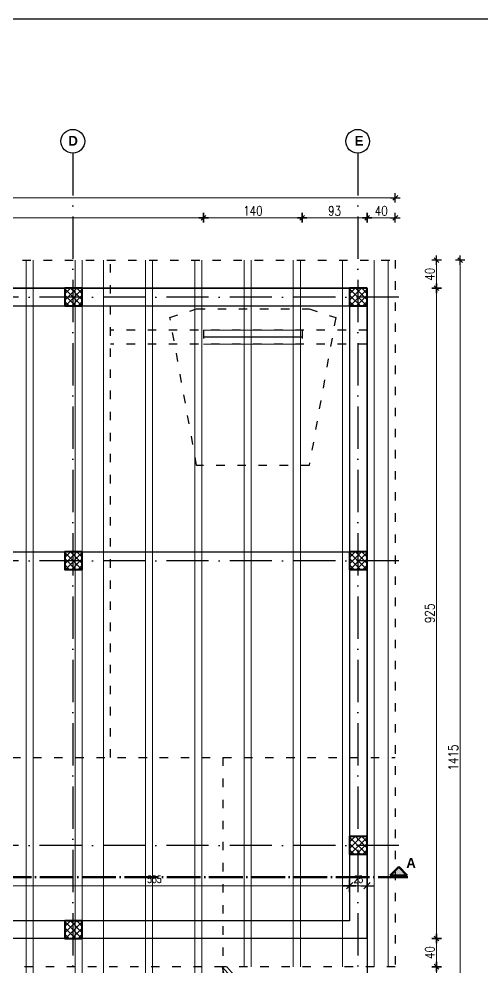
# Model space of a CAD drawing. Header units: metres. Extents: x 2674 to 33045, y -10854 to 2806.
# Drawn here: x 22612 to 23271, y 910 to 2259 of the extents above; entities that cross this region are included whole.
import ezdxf

# ---------------------------------------------------------------- set-up
doc = ezdxf.new("R2010")
doc.units = ezdxf.units.M
for name, pattern in [('ACAD_ISO03W100', [30, 12, -18]), ('ACAD_ISO04W100', [30, 24, -3, 0, -3]), ('ACAD_ISO10W100', [18, 12, -3, 0, -3])]:
    doc.linetypes.add(name, pattern=pattern)
doc.layers.add('2d hamdia', color=7, linetype='Continuous')
doc.styles.add('_DIM Romans 0.8', font='romans.shx', dxfattribs={"width": 0.8})
doc.styles.get("Standard").update_dxf_attribs({"font": 'arial.ttf'})
doc.dimstyles.new('50 jasht', dxfattribs={"dimscale": 15, "dimtxt": 0.9, "dimasz": 0.3, "dimexe": 1.25, "dimexo": 0.625, "dimgap": 0.2, "dimtad": 1, "dimdec": 0, "dimzin": 12, "dimdsep": 46, "dimtxsty": '_DIM Romans 0.8', "dimblk": '- Kosa Crta za DIM (Mala)', "dimcen": 1, "dimse1": 1, "dimse2": 1, "dimclrd": 256, "dimclrt": 256, "dimazin": 3, "dimtfac": 1, "dimtdec": 0, "dimtix": 1, "dimtmove": 0, "dimatfit": 3, "dimfxl": 1, "dimlwd": 0, "dimarcsym": 0})
doc.dimstyles.new('50 mrena', dxfattribs={"dimscale": 10, "dimtxt": 1, "dimasz": 0.6, "dimexe": 1.25, "dimexo": 0.625, "dimgap": 0.4, "dimtad": 1, "dimdec": 0, "dimzin": 12, "dimdsep": 46, "dimtxsty": '_DIM Romans 0.8', "dimblk": '- Kosa Crta za DIM (Mala)', "dimcen": 2.5, "dimse1": 1, "dimse2": 1, "dimclrd": 256, "dimclrt": 256, "dimadec": 0, "dimazin": 3, "dimtfac": 1, "dimtdec": 0, "dimtix": 1, "dimtmove": 0, "dimatfit": 3, "dimfxl": 1, "dimlwd": 15, "dimarcsym": 0})

# ---------------------------------------------------------------- blocks, each defined once
blk = doc.blocks.new('- Kosa Crta za DIM (Mala)')
for points in [[(-1.5, 0), (1.5, 0)], [(-0.75, -0.75), (0.75, 0.75)], [(0, -1.5), (0, 1.5)]]:
    blk.add_lwpolyline(points)
blk = doc.blocks.new('*D1022')
at = {"lineweight": 0, "transparency": 16777216}
blk.add_line((22276.9, 1976.1), (22870.4, 1976.1), dxfattribs=at)
at = {"layer": 'Defpoints', "color": 0, "lineweight": 0, "transparency": 16777216}
for p in [(22874.9, 1976.1), (22272.4, 1816.3), (22874.9, 1816.3)]:
    blk.add_point(p, dxfattribs=at)
at = {"lineweight": 0, "transparency": 16777216, "xscale": 4.5, "yscale": 4.5, "zscale": 4.5, "rotation": 180}
blk.add_blockref('- Kosa Crta za DIM (Mala)', (22272.4, 1976.1), dxfattribs=at)
at = {"lineweight": 0, "transparency": 16777216, "xscale": 4.5, "yscale": 4.5, "zscale": 4.5}
blk.add_blockref('- Kosa Crta za DIM (Mala)', (22874.9, 1976.1), dxfattribs=at)
at = {"lineweight": 0, "transparency": 16777216, "insert": (22573.6, 1985.8), "char_height": 13.5, "attachment_point": 5, "style": '_DIM Romans 0.8'}
blk.add_mtext('603', dxfattribs=at)
blk = doc.blocks.new('*D1023')
at = {"lineweight": 0, "transparency": 16777216}
blk.add_line((22879.4, 1976.1), (23010.4, 1976.1), dxfattribs=at)
at = {"layer": 'Defpoints', "color": 0, "lineweight": 0, "transparency": 16777216}
for p in [(23014.9, 1976.1), (22874.9, 1816.3), (23014.9, 1816.3)]:
    blk.add_point(p, dxfattribs=at)
at = {"lineweight": 0, "transparency": 16777216, "xscale": 4.5, "yscale": 4.5, "zscale": 4.5, "rotation": 180}
blk.add_blockref('- Kosa Crta za DIM (Mala)', (22874.9, 1976.1), dxfattribs=at)
at = {"lineweight": 0, "transparency": 16777216, "xscale": 4.5, "yscale": 4.5, "zscale": 4.5}
blk.add_blockref('- Kosa Crta za DIM (Mala)', (23014.9, 1976.1), dxfattribs=at)
at = {"lineweight": 0, "transparency": 16777216, "insert": (22944.9, 1985.8), "char_height": 13.5, "attachment_point": 5, "style": '_DIM Romans 0.8'}
blk.add_mtext('140', dxfattribs=at)
blk = doc.blocks.new('*D1024')
at = {"lineweight": 0, "transparency": 16777216}
blk.add_line((23019.4, 1976.1), (23102.9, 1976.1), dxfattribs=at)
at = {"layer": 'Defpoints', "color": 0, "lineweight": 0, "transparency": 16777216}
for p in [(23107.4, 1976.1), (23107.4, 1875.7), (23014.9, 1816.3)]:
    blk.add_point(p, dxfattribs=at)
at = {"lineweight": 0, "transparency": 16777216, "xscale": 4.5, "yscale": 4.5, "zscale": 4.5, "rotation": 180}
blk.add_blockref('- Kosa Crta za DIM (Mala)', (23014.9, 1976.1), dxfattribs=at)
at = {"lineweight": 0, "transparency": 16777216, "xscale": 4.5, "yscale": 4.5, "zscale": 4.5}
blk.add_blockref('- Kosa Crta za DIM (Mala)', (23107.4, 1976.1), dxfattribs=at)
at = {"lineweight": 0, "transparency": 16777216, "insert": (23061.1, 1985.8), "char_height": 13.5, "attachment_point": 5, "style": '_DIM Romans 0.8'}
blk.add_mtext('93', dxfattribs=at)
blk = doc.blocks.new('*D1025')
at = {"lineweight": 0, "transparency": 16777216}
blk.add_line((23111.9, 1976.1), (23142.9, 1976.1), dxfattribs=at)
at = {"layer": 'Defpoints', "color": 0, "lineweight": 0, "transparency": 16777216}
for p in [(23147.4, 1976.1), (23147.4, 1915.7), (23107.4, 1875.7)]:
    blk.add_point(p, dxfattribs=at)
at = {"lineweight": 0, "transparency": 16777216, "xscale": 4.5, "yscale": 4.5, "zscale": 4.5, "rotation": 180}
blk.add_blockref('- Kosa Crta za DIM (Mala)', (23107.4, 1976.1), dxfattribs=at)
at = {"lineweight": 0, "transparency": 16777216, "xscale": 4.5, "yscale": 4.5, "zscale": 4.5}
blk.add_blockref('- Kosa Crta za DIM (Mala)', (23147.4, 1976.1), dxfattribs=at)
at = {"lineweight": 0, "transparency": 16777216, "insert": (23127.4, 1985.8), "char_height": 13.5, "attachment_point": 5, "style": '_DIM Romans 0.8'}
blk.add_mtext('40', dxfattribs=at)
blk = doc.blocks.new('*D1026')
at = {"lineweight": 0, "transparency": 16777216}
blk.add_line((23142.9, 2004.5), (21934.2, 2004.5), dxfattribs=at)
at = {"layer": 'Defpoints', "color": 0, "lineweight": 0, "transparency": 16777216}
for p in [(21929.7, 2004.5), (21929.7, 1915.7), (23147.4, 1915.7)]:
    blk.add_point(p, dxfattribs=at)
at = {"lineweight": 0, "transparency": 16777216, "xscale": 4.5, "yscale": 4.5, "zscale": 4.5, "rotation": 180}
blk.add_blockref('- Kosa Crta za DIM (Mala)', (21929.7, 2004.5), dxfattribs=at)
at = {"lineweight": 0, "transparency": 16777216, "xscale": 4.5, "yscale": 4.5, "zscale": 4.5}
blk.add_blockref('- Kosa Crta za DIM (Mala)', (23147.4, 2004.5), dxfattribs=at)
at = {"lineweight": 0, "transparency": 16777216, "insert": (22538.6, 2014.3), "char_height": 13.5, "attachment_point": 5, "style": '_DIM Romans 0.8'}
blk.add_mtext('1218', dxfattribs=at)
blk = doc.blocks.new('*D1027')
at = {"lineweight": 0, "transparency": 16777216}
blk.add_line((23206.1, 1911.2), (23206.1, 1880.2), dxfattribs=at)
at = {"layer": 'Defpoints', "color": 0, "lineweight": 0, "transparency": 16777216}
for p in [(23147.4, 1915.7), (23107.4, 1875.7), (23206.1, 1875.7)]:
    blk.add_point(p, dxfattribs=at)
at = {"lineweight": 0, "transparency": 16777216, "xscale": 4.5, "yscale": 4.5, "zscale": 4.5}
for p, rotation in [((23206.1, 1915.7), 90), ((23206.1, 1875.7), 270)]:
    blk.add_blockref('- Kosa Crta za DIM (Mala)', p, dxfattribs=dict(at, rotation=rotation))
at = {"lineweight": 0, "transparency": 16777216, "insert": (23196.4, 1895.7), "char_height": 13.5, "attachment_point": 5, "rotation": 90, "style": '_DIM Romans 0.8'}
blk.add_mtext('40', dxfattribs=at)
blk = doc.blocks.new('*D1028')
at = {"lineweight": 0, "transparency": 16777216}
blk.add_line((23206.1, 1871.2), (23206.1, 955.2), dxfattribs=at)
at = {"layer": 'Defpoints', "color": 0, "lineweight": 0, "transparency": 16777216}
for p in [(23107.4, 1875.7), (23107.4, 950.7), (23206.1, 950.7)]:
    blk.add_point(p, dxfattribs=at)
at = {"lineweight": 0, "transparency": 16777216, "xscale": 4.5, "yscale": 4.5, "zscale": 4.5}
for p, rotation in [((23206.1, 1875.7), 90), ((23206.1, 950.7), 270)]:
    blk.add_blockref('- Kosa Crta za DIM (Mala)', p, dxfattribs=dict(at, rotation=rotation))
at = {"lineweight": 0, "transparency": 16777216, "insert": (23196.4, 1413.2), "char_height": 13.5, "attachment_point": 5, "rotation": 90, "style": '_DIM Romans 0.8'}
blk.add_mtext('925', dxfattribs=at)
blk = doc.blocks.new('*D1029')
at = {"lineweight": 0, "transparency": 16777216}
blk.add_line((23206.1, 946.2), (23206.1, 915.2), dxfattribs=at)
at = {"layer": 'Defpoints', "color": 0, "lineweight": 0, "transparency": 16777216}
for p in [(23107.4, 950.7), (23147.4, 910.7), (23206.1, 910.7)]:
    blk.add_point(p, dxfattribs=at)
at = {"lineweight": 0, "transparency": 16777216, "xscale": 4.5, "yscale": 4.5, "zscale": 4.5}
for p, rotation in [((23206.1, 950.7), 90), ((23206.1, 910.7), 270)]:
    blk.add_blockref('- Kosa Crta za DIM (Mala)', p, dxfattribs=dict(at, rotation=rotation))
at = {"lineweight": 0, "transparency": 16777216, "insert": (23196.4, 930.7), "char_height": 13.5, "attachment_point": 5, "rotation": 90, "style": '_DIM Romans 0.8'}
blk.add_mtext('40', dxfattribs=at)
blk = doc.blocks.new('*D1030')
at = {"lineweight": 0, "transparency": 16777216}
blk.add_line((23206.1, 906.2), (23206.1, 640.9), dxfattribs=at)
at = {"layer": 'Defpoints', "color": 0, "lineweight": 0, "transparency": 16777216}
for p in [(23147.4, 910.7), (23147.4, 636.4), (23206.1, 636.4)]:
    blk.add_point(p, dxfattribs=at)
at = {"lineweight": 0, "transparency": 16777216, "xscale": 4.5, "yscale": 4.5, "zscale": 4.5}
for p, rotation in [((23206.1, 910.7), 90), ((23206.1, 636.4), 270)]:
    blk.add_blockref('- Kosa Crta za DIM (Mala)', p, dxfattribs=dict(at, rotation=rotation))
at = {"lineweight": 0, "transparency": 16777216, "insert": (23196.4, 773.6), "char_height": 13.5, "attachment_point": 5, "rotation": 90, "style": '_DIM Romans 0.8'}
blk.add_mtext('274', dxfattribs=at)
blk = doc.blocks.new('*D1033')
at = {"lineweight": 0, "transparency": 16777216}
blk.add_line((23239.7, 1911.2), (23239.7, 505.2), dxfattribs=at)
at = {"layer": 'Defpoints', "color": 0, "lineweight": 0, "transparency": 16777216}
for p in [(23147.4, 1915.7), (22930.6, 500.7), (23239.7, 500.7)]:
    blk.add_point(p, dxfattribs=at)
at = {"lineweight": 0, "transparency": 16777216, "xscale": 4.5, "yscale": 4.5, "zscale": 4.5}
for p, rotation in [((23239.7, 1915.7), 90), ((23239.7, 500.7), 270)]:
    blk.add_blockref('- Kosa Crta za DIM (Mala)', p, dxfattribs=dict(at, rotation=rotation))
at = {"lineweight": 0, "transparency": 16777216, "insert": (23229.9, 1208.2), "char_height": 13.5, "attachment_point": 5, "rotation": 90, "style": '_DIM Romans 0.8'}
blk.add_mtext('1415', dxfattribs=at)
blk = doc.blocks.new('*D1056')
at = {"lineweight": 15, "transparency": 16777216}
blk.add_line((22533.7, 1025.8), (23076.4, 1025.8), dxfattribs=at)
at = {"layer": 'Defpoints', "color": 0, "lineweight": 0, "transparency": 16777216}
for p in [(23082.4, 1025.8), (22527.7, 975.7), (23082.4, 975.7)]:
    blk.add_point(p, dxfattribs=at)
at = {"lineweight": 15, "transparency": 16777216, "xscale": 6, "yscale": 6, "zscale": 6, "rotation": 180}
blk.add_blockref('- Kosa Crta za DIM (Mala)', (22527.7, 1025.8), dxfattribs=at)
at = {"lineweight": 15, "transparency": 16777216, "xscale": 6, "yscale": 6, "zscale": 6}
blk.add_blockref('- Kosa Crta za DIM (Mala)', (23082.4, 1025.8), dxfattribs=at)
at = {"lineweight": 0, "transparency": 16777216, "insert": (22805, 1034.8), "char_height": 10, "attachment_point": 5, "style": '_DIM Romans 0.8'}
blk.add_mtext('555', dxfattribs=at)
blk = doc.blocks.new('*D1057')
at = {"lineweight": 15, "transparency": 16777216}
blk.add_line((23088.4, 1025.8), (23101.4, 1025.8), dxfattribs=at)
at = {"layer": 'Defpoints', "color": 0, "lineweight": 0, "transparency": 16777216}
for p in [(23107.4, 1025.8), (23082.4, 975.7), (23107.4, 950.7)]:
    blk.add_point(p, dxfattribs=at)
at = {"lineweight": 15, "transparency": 16777216, "xscale": 6, "yscale": 6, "zscale": 6, "rotation": 180}
blk.add_blockref('- Kosa Crta za DIM (Mala)', (23082.4, 1025.8), dxfattribs=at)
at = {"lineweight": 15, "transparency": 16777216, "xscale": 6, "yscale": 6, "zscale": 6}
blk.add_blockref('- Kosa Crta za DIM (Mala)', (23107.4, 1025.8), dxfattribs=at)
at = {"lineweight": 0, "transparency": 16777216, "insert": (23094.9, 1034.8), "char_height": 10, "attachment_point": 5, "style": '_DIM Romans 0.8'}
blk.add_mtext('25', dxfattribs=at)

msp = doc.modelspace()

# ---------------------------------------------------------------- hatches: boundary and pattern name
at = {"lineweight": 18}
msp.add_hatch(color=15, dxfattribs=at).paths.add_polyline_path([(23140.1, 1040.6), (23164.4, 1040.6), (23152.3, 1052.7)])
at = {"layer": '2d hamdia', "lineweight": 0}
h = msp.add_hatch(dxfattribs=at)
h.set_pattern_fill('ANSI37', color=26, scale=2, style=0)
h.set_pattern_definition([(45, (11711.737, -10), (-4.490128, 4.490128), []), (135, (11711.737, -10), (-4.490128, -4.490128), [])])
h.paths.add_polyline_path([(22702.4, 1875.7), (22677.4, 1875.7), (22677.4, 1850.7), (22702.4, 1850.7)])
h = msp.add_hatch(dxfattribs=at)
h.set_pattern_fill('ANSI37', color=26, scale=2, style=0)
h.set_pattern_definition([(45, (12116.737, -10), (-4.490128, 4.490128), []), (135, (12116.737, -10), (-4.490128, -4.490128), [])])
h.paths.add_polyline_path([(23107.4, 1875.7), (23082.4, 1875.7), (23082.4, 1850.7), (23107.4, 1850.7)])
h = msp.add_hatch(dxfattribs=at)
h.set_pattern_fill('ANSI37', color=26, scale=2, style=0)
h.set_pattern_definition([(45, (11711.737, -385), (-4.490128, 4.490128), []), (135, (11711.737, -385), (-4.490128, -4.490128), [])])
h.paths.add_polyline_path([(22702.4, 1500.7), (22677.4, 1500.7), (22677.4, 1475.7), (22702.4, 1475.7)])
h = msp.add_hatch(dxfattribs=at)
h.set_pattern_fill('ANSI37', color=26, scale=2, style=0)
h.set_pattern_definition([(45, (12116.737, -385), (-4.490128, 4.490128), []), (135, (12116.737, -385), (-4.490128, -4.490128), [])])
h.paths.add_polyline_path([(23107.4, 1500.7), (23082.4, 1500.7), (23082.4, 1475.7), (23107.4, 1475.7)])
h = msp.add_hatch(dxfattribs=at)
h.set_pattern_fill('ANSI37', color=26, scale=2, style=0)
h.set_pattern_definition([(45, (12116.737, -790), (-4.490128, 4.490128), []), (135, (12116.737, -790), (-4.490128, -4.490128), [])])
h.paths.add_polyline_path([(23107.4, 1095.7), (23082.4, 1095.7), (23082.4, 1070.7), (23107.4, 1070.7)])
h = msp.add_hatch(dxfattribs=at)
h.set_pattern_fill('ANSI37', color=26, scale=2, style=0)
h.set_pattern_definition([(45, (11711.737, -910), (-4.490128, 4.490128), []), (135, (11711.737, -910), (-4.490128, -4.490128), [])])
h.paths.add_polyline_path([(22702.4, 975.7), (22677.4, 975.7), (22677.4, 950.7), (22702.4, 950.7)])

# ---------------------------------------------------------------- linework, layer by layer
at = {"color": 124, "linetype": 'ACAD_ISO10W100', "lineweight": 25, "ltscale": 5}
for p, q in [((22688.9, 2067.9), (22688.9, 597)), ((23093.9, 2067.9), (23093.9, 597)), ((23152.3, 1863.2), (21793.1, 1863.2)), ((23152.3, 1488.2), (21793.1, 1488.2)), ((23152.3, 1083.2), (21793.1, 1083.2))]:
    msp.add_line(p, q, dxfattribs=at)
at = {"color": 9, "lineweight": 0}
for p, q in [((22622.4, 1915.7), (22622.4, 1208.2)), ((22632.4, 1915.7), (22632.4, 1208.2)), ((22692.4, 1915.7), (22692.4, 1208.2)), ((22702.4, 1915.7), (22702.4, 1208.2)), ((22732.4, 1915.7), (22732.4, 1208.2)), ((22792.4, 1915.7), (22792.4, 1208.2)), ((22802.4, 1915.7), (22802.4, 1208.2)), ((22862.4, 1915.7), (22862.4, 1208.2)), ((22872.4, 1915.7), (22872.4, 1208.2)), ((22932.4, 1915.7), (22932.4, 1208.2)), ((22942.4, 1915.7), (22942.4, 1208.2)), ((23002.4, 1915.7), (23002.4, 1208.2)), ((23012.4, 1915.7), (23012.4, 1208.2)), ((23072.4, 1915.7), (23072.4, 1208.2)), ((23117.4, 1915.7), (23117.4, 1208.2)), ((23137.4, 1915.7), (23137.4, 1208.2)), ((22622.4, 500.7), (22622.4, 1208.2)), ((22632.4, 500.7), (22632.4, 1208.2)), ((22692.4, 500.7), (22692.4, 1208.2)), ((22702.4, 500.7), (22702.4, 1208.2)), ((22732.4, 500.7), (22732.4, 1208.2)), ((22792.4, 500.7), (22792.4, 1208.2)), ((22802.4, 500.7), (22802.4, 1208.2)), ((22862.4, 500.7), (22862.4, 1208.2)), ((22872.4, 500.7), (22872.4, 1208.2)), ((22932.4, 910.7), (22932.4, 1208.2)), ((22942.4, 910.7), (22942.4, 1208.2)), ((23002.4, 910.7), (23002.4, 1208.2)), ((23012.4, 910.7), (23012.4, 1208.2)), ((23072.4, 910.7), (23072.4, 1208.2)), ((23117.4, 910.7), (23117.4, 1208.2)), ((23137.4, 910.7), (23137.4, 1208.2)), ((22907.8, 910.7), (23147.2, 636))]:
    msp.add_line(p, q, dxfattribs=at)
at = {"color": 1, "linetype": 'ACAD_ISO03W100', "lineweight": 30}
for p, q in [((22742.4, 1208.2), (22742.4, 1915.7)), ((22272.4, 1208.2), (22902.4, 1208.2)), ((22902.4, 1208.2), (22902.4, 540.7)), ((22902.4, 1208.2), (23147.4, 1208.2)), ((22901.2, 910.7), (23144.8, 631.1)), ((22901.2, 910.7), (22987.8, 508.7)), ((23147.4, 910.7), (22902.4, 910.7))]:
    msp.add_line(p, q, dxfattribs=at)
for p, q in [((23107.4, 1875.7), (21967.4, 1875.7)), ((23107.4, 950.7), (23107.4, 1875.7)), ((23082.4, 1850.7), (23107.4, 1850.7)), ((23107.4, 1500.7), (23107.4, 1850.7)), ((23107.4, 1500.7), (23082.4, 1500.7)), ((23082.4, 1070.7), (23082.4, 1095.7)), ((23107.4, 950.7), (22073.4, 950.7)), ((23107.4, 950.7), (23107.4, 645.7))]:
    msp.add_line(p, q)
at = {"lineweight": 30}
for p, q in [((21992.4, 1850.7), (23082.4, 1850.7)), ((23082.4, 1850.7), (23082.4, 1500.7)), ((23082.4, 1475.7), (23082.4, 975.7)), ((23082.4, 975.7), (22527.7, 975.7))]:
    msp.add_line(p, q, dxfattribs=at)
at = {"color": 252, "linetype": 'ACAD_ISO03W100'}
for p, q in [((23107.4, 1816.3), (22742.4, 1816.3)), ((22874.9, 1816.3), (22874.9, 1796.3)), ((23014.9, 1816.3), (23014.9, 1796.3)), ((23107.4, 1796.3), (22742.4, 1796.3))]:
    msp.add_line(p, q, dxfattribs=at)
at = {"lineweight": 0}
for p, q in [((22874.9, 1816.3), (23014.9, 1816.3)), ((23014.9, 1796.3), (22874.9, 1796.3))]:
    msp.add_line(p, q, dxfattribs=at)
at = {"color": 5, "lineweight": 30}
msp.add_line((23014.9, 1806.3), (22874.9, 1806.3), dxfattribs=at)
at = {"color": 13, "linetype": 'ACAD_ISO04W100', "lineweight": 50, "ltscale": 2}
msp.add_line((21981, 1038), (23165.2, 1038), dxfattribs=at)
at = {"linetype": 'ACAD_ISO03W100'}
msp.add_line((22902.4, 910.7), (22272.4, 910.7), dxfattribs=at)
at = {"elevation": -574.7}
msp.add_lwpolyline([(21165, 158.8), (21165, 2258.8), (24135, 2258.8), (24135, 158.8), (21165, 158.8)], close=True, dxfattribs=at)
at = {"linetype": 'ACAD_ISO03W100'}
msp.add_lwpolyline([(23147.4, 1915.7), (23147.4, 636.4, -0.295457), (22930.6, 500.7), (22243, 500.7, -0.287186), (22033.4, 636.4), (22033.4, 1435.7), (21927.4, 1435.7), (21927.4, 1915.7)], format="xyb", close=True, dxfattribs=at)
at = {"lineweight": 30}
msp.add_lwpolyline([(22073.4, 1379.5), (22073.4, 1475.7), (21967.4, 1475.7), (21967.4, 1875.7), (23107.4, 1875.7), (23107.4, 645.7, -0.284081), (22931, 540.7), (22243.3, 540.7, -0.275058), (22073.4, 645.7), (22073.4, 1299.5)], format="xyb", dxfattribs=at)
at = {"lineweight": 40}
for points in [[(22702.4, 1875.7), (22677.4, 1875.7), (22677.4, 1850.7), (22702.4, 1850.7)], [(23107.4, 1875.7), (23082.4, 1875.7), (23082.4, 1850.7), (23107.4, 1850.7)], [(22702.4, 1500.7), (22677.4, 1500.7), (22677.4, 1475.7), (22702.4, 1475.7)], [(23107.4, 1500.7), (23082.4, 1500.7), (23082.4, 1475.7), (23107.4, 1475.7)], [(23107.4, 1095.7), (23082.4, 1095.7), (23082.4, 1070.7), (23107.4, 1070.7)], [(22702.4, 975.7), (22677.4, 975.7), (22677.4, 950.7), (22702.4, 950.7)]]:
    msp.add_lwpolyline(points, close=True, dxfattribs=at)
at = {"linetype": 'ACAD_ISO03W100'}
msp.add_lwpolyline([(22826.9, 1834.2), (22864.9, 1846.3), (23024.9, 1846.3), (23062.8, 1834.2), (23024.9, 1623.8), (22864.9, 1623.8)], close=True, dxfattribs=at)
at = {"lineweight": 30}
msp.add_lwpolyline([(22073.4, 1379.5), (22073.4, 1500.7), (23107.4, 1500.7), (23107.4, 950.7), (22527.7, 950.7)], dxfattribs=at)
at = {"color": 13, "linetype": 'ACAD_ISO04W100', "lineweight": 50, "ltscale": 2}
msp.add_lwpolyline([(23140.1, 1040.6), (23164.4, 1040.6), (23152.3, 1052.7)], close=True, dxfattribs=at)
at = {"color": 124, "lineweight": 25, "ltscale": 5}
for centre in [(22688.9, 2084.8), (23093.9, 2084.8)]:
    msp.add_circle(centre, 16.9, dxfattribs=at)

# ---------------------------------------------------------------- texts
at = {"char_height": 14, "attachment_point": 1}
for s, insert in [('\\pi-0.77014;{\\fEras Light ITC|b1|i0|c0|p34;\\C124;D}', (22683.4, 2092.5)), ('\\pi1.2415;{\\fEras Light ITC|b1|i0|c0|p34;\\C124;E}', (23088.4, 2092.5)), ('\\pi-0.86665;{\\fEras Light ITC|b1|i0|c0|p34;\\C15;A}', (23163.9, 1065.3))]:
    msp.add_mtext_dynamic_manual_height_columns(s, width=11.19, gutter_width=12.5, heights=[0], dxfattribs=dict(at, insert=insert))

# ---------------------------------------------------------------- dimensions: what is measured, and where the dimension line sits
at = {"lineweight": 0}
dim = msp.add_linear_dim(base=(21929.7, 2004.5), p1=(23147.4, 1915.7), p2=(21929.7, 1915.7), dimstyle='50 jasht', dxfattribs=at)
dim.commit()
dim.dimension.update_dxf_attribs({"geometry": '*D1026', "text_midpoint": (22538.6, 2014.3)})
for base, p1, p2, dimstyle, picture, middle in [((22874.8821402, 1976.0742148), (22272.3821402, 1816.2531855), (22874.8821402, 1816.2531855), '50 jasht', '*D1022', (22573.6321402, 1985.8242148)), ((23014.9, 1976.1), (22874.9, 1816.3), (23014.9, 1816.3), '50 jasht', '*D1023', (22944.9, 1985.8)), ((23107.3821402, 1976.0742148), (23014.8821402, 1816.2531855), (23107.3821402, 1875.71237), '50 jasht', '*D1024', (23061.1321402, 1985.8242148)), ((23147.4, 1976.1), (23107.4, 1875.7), (23147.4, 1915.7), '50 jasht', '*D1025', (23127.4, 1985.8)), ((23082.4, 1025.8), (22527.7, 975.7), (23082.4, 975.7), '50 mrena', '*D1056', (22805, 1034.8)), ((23107.4, 1025.8), (23082.4, 975.7), (23107.4, 950.7), '50 mrena', '*D1057', (23094.9, 1034.8))]:
    dim = msp.add_linear_dim(base=base, p1=p1, p2=p2, dimstyle=dimstyle, override={"dimtmove": 1}, dxfattribs=at)
    dim.commit()
    dim.dimension.update_dxf_attribs({"geometry": picture, "text_midpoint": middle})
for base, p2, picture, middle in [((23239.7, 500.7), (22930.6, 500.7), '*D1033', (23229.9, 1208.2)), ((23206.1, 1875.7), (23107.4, 1875.7), '*D1027', (23196.4, 1895.7))]:
    dim = msp.add_linear_dim(base=base, p1=(23147.4, 1915.7), p2=p2, angle=90, dimstyle='50 jasht', dxfattribs=at)
    dim.commit()
    dim.dimension.update_dxf_attribs({"geometry": picture, "text_midpoint": middle})
for base, p1, p2, picture, middle in [((23206.1, 950.7), (23107.4, 1875.7), (23107.4, 950.7), '*D1028', (23196.4, 1413.2)), ((23206.1, 910.7), (23107.4, 950.7), (23147.4, 910.7), '*D1029', (23196.4, 930.7)), ((23206.1, 636.4), (23147.4, 910.7), (23147.4, 636.4), '*D1030', (23196.4, 773.6))]:
    dim = msp.add_linear_dim(base=base, p1=p1, p2=p2, angle=90, dimstyle='50 jasht', override={"dimtmove": 1}, dxfattribs=at)
    dim.commit()
    dim.dimension.update_dxf_attribs({"geometry": picture, "text_midpoint": middle})

doc.saveas('drawing.dxf')
